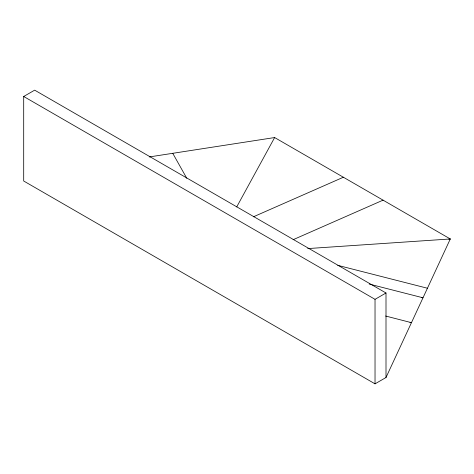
<?xml version="1.0" encoding="UTF-8"?>
<svg xmlns="http://www.w3.org/2000/svg" width="474" height="474" viewBox="0 0 474 474"><rect width="100%" height="100%" fill="white"/><g stroke="black" fill="none" stroke-linecap="round" stroke-linejoin="round"><path stroke-width="0.71" d="M386.002 377.511L386.002 292.991L34.673 90.155L23.7 96.489L23.7 181.009L375.029 383.845L386.002 377.511L450.3 238.967L274.636 137.549L149.233 156.947M236.698 206.942L274.636 137.549M23.7 96.489L375.029 299.331L386.002 292.991M253.43 216.796L343.377 177.24M293.116 239.708L383.069 200.152M448.842 239.192L450.3 238.967L307.691 248.589M421.534 297.571L422.998 297.796L369.181 284.05M409.992 322.439L411.456 322.67L385.64 316.022M337.731 265.333L427.43 288.239M172.743 153.309L186.786 178.289M375.029 299.331L375.029 383.845"/></g></svg>
